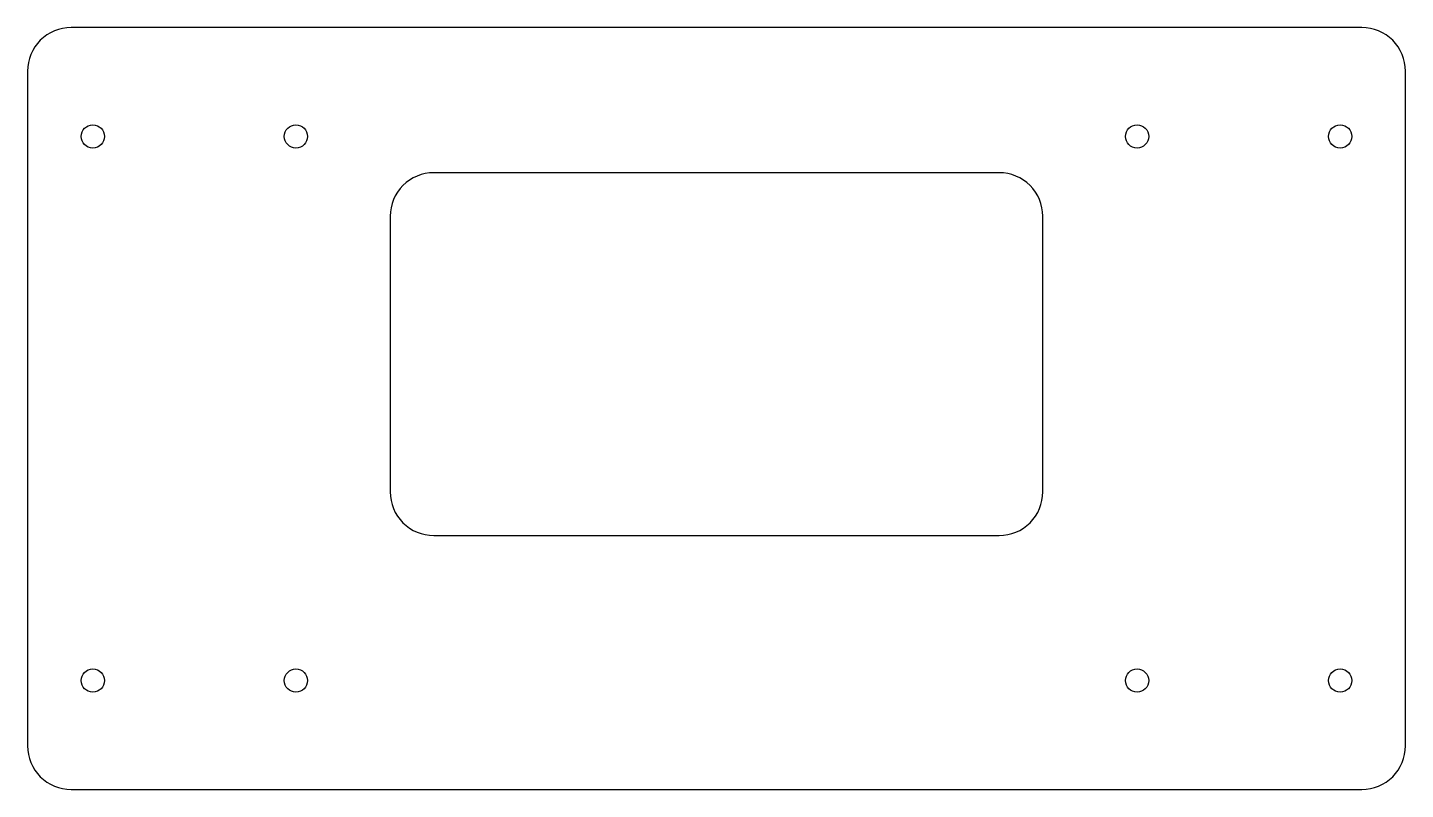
# Model space of a CAD drawing. Header units: millimetres. Extents: x 0 to 190, y 0 to 105.
import ezdxf

# ---------------------------------------------------------------- set-up
doc = ezdxf.new("R2010")
doc.units = ezdxf.units.MM
doc.layers.add('CUT_INNER', color=1, linetype='Continuous')
doc.layers.add('CUT_OUTER', color=7, linetype='Continuous')

msp = doc.modelspace()

# ---------------------------------------------------------------- linework, layer by layer
at = {"layer": 'CUT_INNER'}
msp.add_lwpolyline([(56, 35), (134, 35, 0.414214), (140, 41), (140, 79, 0.414214), (134, 85), (56, 85, 0.414214), (50, 79), (50, 41, 0.414214)], format="xyb", close=True, dxfattribs=at)
for centre in [(9, 90), (37, 90), (153, 90), (181, 90), (9, 15), (37, 15), (153, 15), (181, 15)]:
    msp.add_circle(centre, 1.6, dxfattribs=at)
at = {"layer": 'CUT_OUTER'}
msp.add_lwpolyline([(6, 0), (184, 0, 0.414214), (190, 6), (190, 99, 0.414214), (184, 105), (6, 105, 0.414214), (0, 99), (0, 6, 0.414214)], format="xyb", close=True, dxfattribs=at)

doc.saveas('drawing.dxf')
